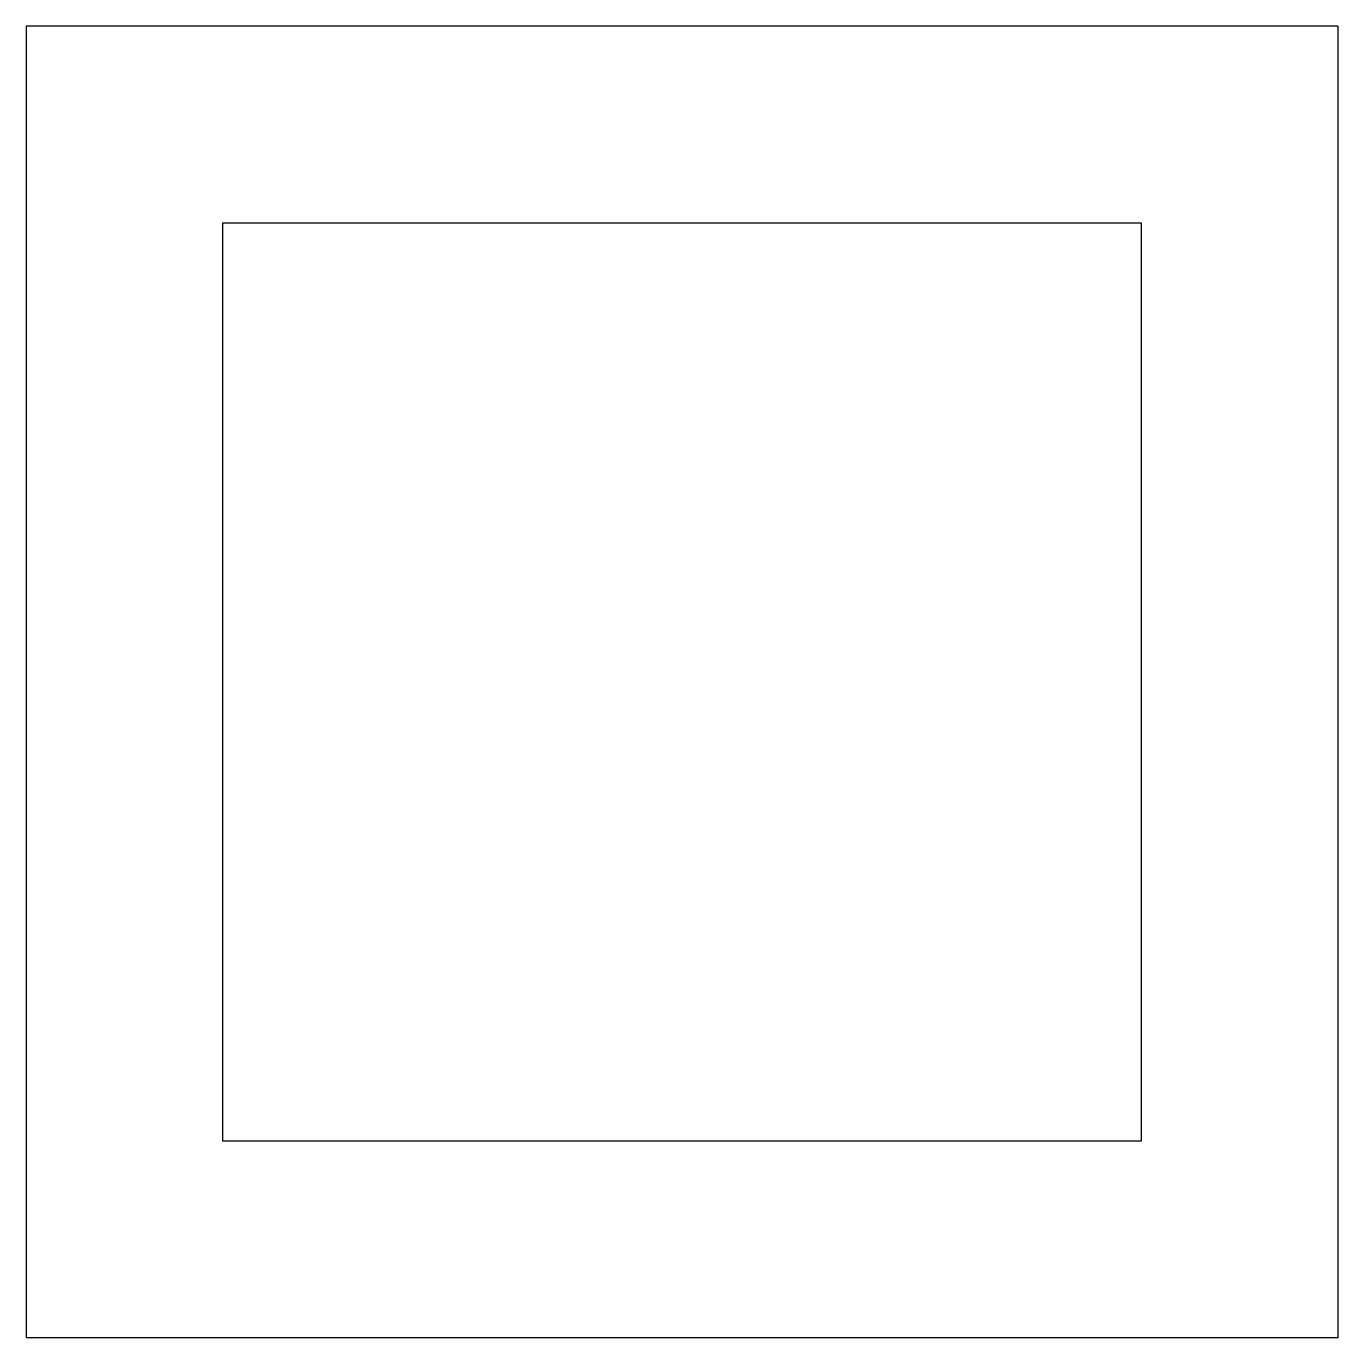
# Model space of a CAD drawing. Extents: x -119394 to 128420, y 74496 to 185496.
# Drawn here: x -119394 to -59394, y 89670 to 149670 of the extents above; entities that cross this region are included whole.
import ezdxf

# ---------------------------------------------------------------- set-up
doc = ezdxf.new("R2010")
doc.units = 13

msp = doc.modelspace()

# ---------------------------------------------------------------- linework, layer by layer
for p, q in [((-59394, 149670), (-119394, 149670)), ((-119394, 149670), (-119394, 89670)), ((-59394, 149670), (-59394, 89670)), ((-110394, 140670), (-68394, 140670)), ((-110394, 98670), (-110394, 140670)), ((-68394, 140670), (-68394, 98670)), ((-68394, 98670), (-110394, 98670)), ((-59394, 89670), (-119394, 89670))]:
    msp.add_line(p, q)

doc.saveas('drawing.dxf')
